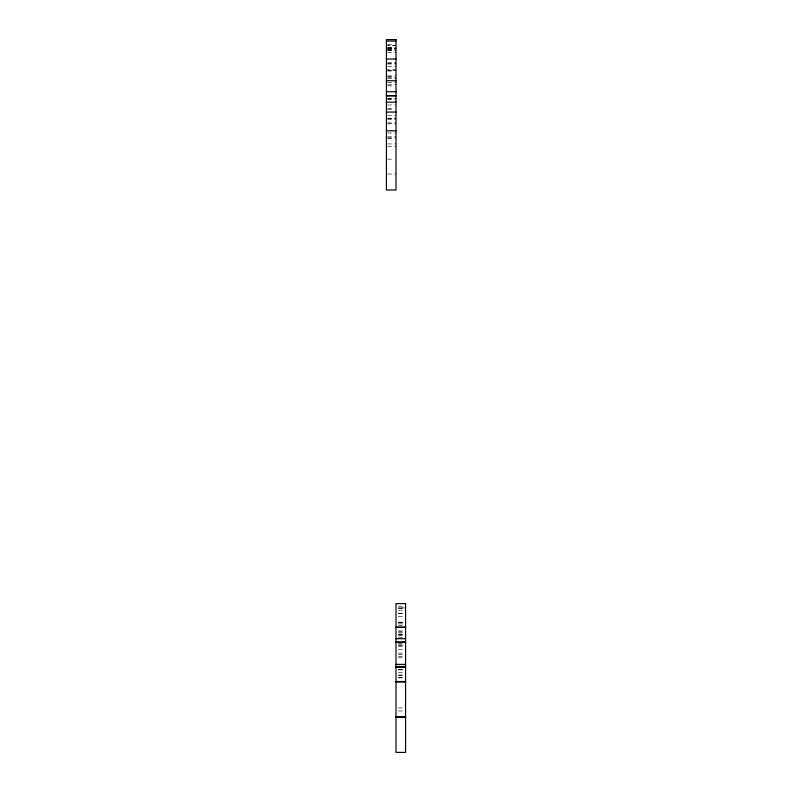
<?xml version="1.0" encoding="UTF-8"?>
<svg xmlns="http://www.w3.org/2000/svg" width="792" height="792" viewBox="0 0 792 792"><rect width="100%" height="100%" fill="white"/><g stroke="black" fill="none" stroke-linecap="round" stroke-linejoin="round"><path stroke-width="0.59" stroke-dasharray="3.96 2.97" d="M387.625 44.659L393.604 44.659M387.625 47.273L396 47.302M387.625 47.777L393.604 47.777M387.625 48.421L396 48.421M387.625 48.678L396 48.678M387.625 48.965L396 48.965M387.625 49.886L396 49.886M387.625 50.005L393.604 50.005M387.625 50.569L396 50.569M387.625 52.43L396 52.43M387.625 62.726L396 62.726M387.625 63.311L396 63.311M387.625 64.004L396 64.004M387.625 66.617L396 66.617M387.625 70.439L396 70.508M387.625 71.042L393.604 71.042M387.625 75.874L396 75.874M387.625 76.398L393.604 76.398M387.625 77.289L396 77.289M387.625 78.685L396 78.685M387.625 82.447L396 82.447M387.625 84.813L396 84.813M387.625 85.863L393.604 85.863M387.625 98.842L396 98.782M387.625 98.98L396 98.931M387.625 99.109L393.604 99.109M387.625 104.989L396 104.989M387.625 108.306L393.604 108.306M387.625 109.633L393.604 109.633M387.625 115.533L396 115.533M387.625 118.176L396 118.176M387.625 118.265L396 118.265M387.625 119.295L396 119.305M387.625 122.938L396 122.938M387.625 123.809L396 123.809M387.625 133.026L396 133.026M387.625 136.828L396 136.828M387.625 137.867L396 137.867M387.625 138.352L393.604 138.352M387.625 143.936L396 143.936M387.625 146.461L396 146.461M387.625 159.162L393.604 159.162M387.625 174.062L396 174.062M398.396 606.672L405.573 606.672M398.396 608.702L405.573 608.702M398.396 610.167L405.573 610.167M398.396 613.246L405.573 613.246M398.396 613.572L405.573 613.572M398.396 616.483L404.375 616.483M398.396 622.146L405.573 622.146M398.396 622.393L405.573 622.393M398.396 622.532L405.573 622.532M398.396 622.769L404.375 622.769M398.396 623.888L405.573 623.888M398.396 625.522L405.573 625.522M398.396 630.917L405.573 630.917M398.396 631.848L405.573 631.848M398.396 632.887L405.573 632.887M398.396 634.273L405.573 634.273M398.396 634.778L404.375 634.778M398.396 635.719L405.573 635.719M398.396 637.441L405.573 637.441M398.396 643.549L404.375 643.549M398.396 644.866L404.375 644.866M398.396 645.49L404.375 645.49M398.396 646.658L405.573 646.658M398.396 649.42L405.573 649.42M398.396 653.172L404.375 653.172M398.396 654.509L405.573 654.509M398.396 656.281L405.573 656.281M398.396 657.835L405.573 657.835M398.396 669.557L405.573 669.557M398.396 669.676L405.573 669.676M398.396 669.874L405.573 669.874M398.396 672.616L405.573 672.646M398.396 674.982L405.573 674.982M398.396 675.685L404.375 675.685M398.396 677.566L404.375 677.566M398.396 677.794L405.573 677.873M398.396 707.959L405.573 707.959M398.396 710.988L405.573 710.988M396 45.362L387.625 45.362L396 45.461M396 69.993L387.625 69.993L396 70.033M405.573 607.919L398.396 607.919L405.573 607.919"/><path stroke-width="1.19" d="M386.427 41.055L396 41.055M386.427 59.024L396 59.024M386.427 80.754L396 80.754M386.427 91.743L396 91.743M386.427 95.703L396 95.703M386.427 95.782L396 95.782M386.427 102.158L396 102.158M386.427 112.068L396 112.068M386.427 130.799L396 130.799M396 627.205L405.573 627.205M396 627.363L405.573 627.363M396 638.698L405.573 638.698M396 642.094L405.573 642.094M396 642.243L405.573 642.243M396 664.409L405.573 664.389M396 666.508L405.573 666.508M396 667.329L405.573 667.329M396 681.526L405.573 681.526M396 681.981L405.573 681.981M396 716.849L405.573 716.849M396 717.116L405.573 717.116M396 717.334L405.573 717.334M396 39.6L386.427 39.6L386.427 189.991L396 189.991L396 39.6M405.573 603.633L396 603.633L396 752.4L405.573 752.4L405.573 603.633"/></g></svg>
